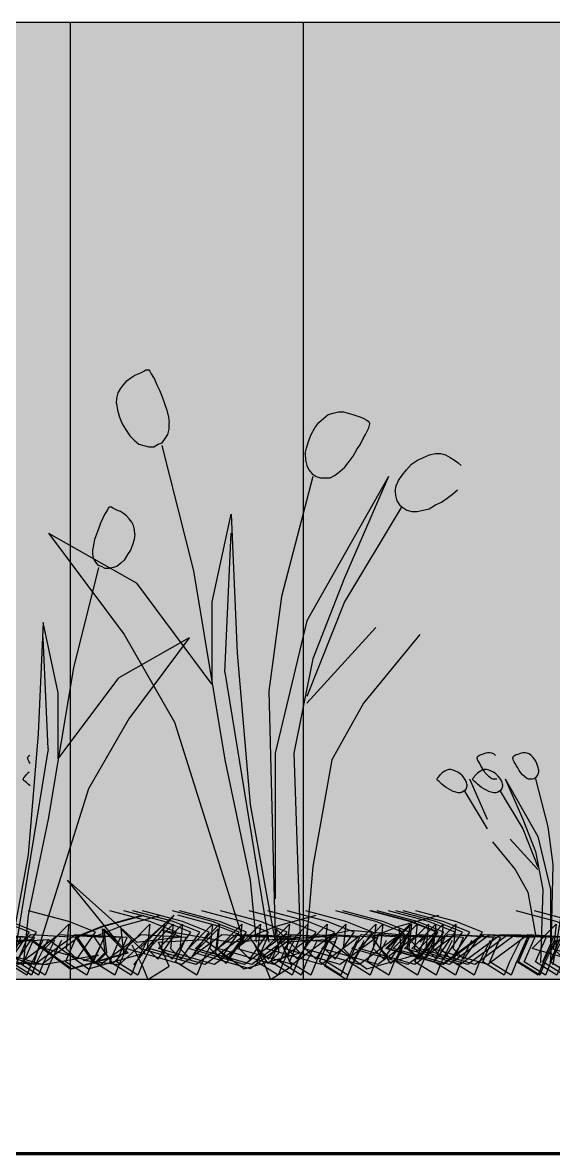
# Model space of a CAD drawing. Header units: metres. Extents: x -109 to 591, y -5 to 592.
# Drawn here: x 566.97 to 567.275, y 6.575 to 7.225 of the extents above; entities that cross this region are included whole.
import ezdxf

# ---------------------------------------------------------------- set-up
doc = ezdxf.new("R2010")
doc.units = ezdxf.units.M
doc.header["$LTSCALE"] = 0.03
doc.layers.add('Areas verdes', color=74, linetype='Continuous')
for name, color, linetype, lineweight in [('HATCH SECCION', 8, 'Continuous', 5), ('Muro', 7, 'Continuous', 70), ('Muro bajo', 7, 'Continuous', 30)]:
    doc.layers.add(name, color=color, linetype=linetype, lineweight=lineweight)

msp = doc.modelspace()

# ---------------------------------------------------------------- hatches: boundary and pattern name
at = {"layer": 'HATCH SECCION'}
msp.add_hatch(color=31, dxfattribs=at).paths.add_polyline_path([(569.39424, 6.67491), (569.39424, 7.22491), (566.84561, 7.22491), (566.84561, 6.67491)])

# ---------------------------------------------------------------- linework, layer by layer
for p, q in [((566.99694, 7.22491), (566.99694, 6.67491)), ((567.13108, 7.22491), (567.13108, 6.67491))]:
    msp.add_line(p, q)
at = {"layer": 'Areas verdes', "color": 6, "linetype": 'Continuous'}
for p, q in [((567.02975, 7.01911), (567.03192, 7.02066)), ((567.03192, 7.02066), (567.0341, 7.02221)), ((567.0341, 7.02221), (567.03619, 7.02299)), ((567.03619, 7.02299), (567.03798, 7.02377)), ((567.03798, 7.02377), (567.03945, 7.02454)), ((567.03945, 7.02454), (567.04054, 7.02532)), ((567.04054, 7.02532), (567.04147, 7.02532)), ((567.04147, 7.02532), (567.04217, 7.02532)), ((567.04217, 7.02532), (567.04287, 7.02454)), ((567.04287, 7.02454), (567.04364, 7.02299)), ((567.04364, 7.02299), (567.04449, 7.02144)), ((567.04449, 7.02144), (567.0455, 7.01989)), ((567.02455, 7.01213), (567.02595, 7.01445)), ((567.02595, 7.01445), (567.02766, 7.01678)), ((567.02766, 7.01678), (567.02975, 7.01911)), ((567.0455, 7.01989), (567.04682, 7.01678)), ((567.04682, 7.01678), (567.04837, 7.01368)), ((567.04837, 7.01368), (567.04985, 7.0098)), ((567.0237, 7.00592), (567.02385, 7.00902)), ((567.02385, 7.00902), (567.02455, 7.01213)), ((567.04985, 7.0098), (567.05132, 7.00592)), ((567.0237, 7.00592), (567.02424, 7.00204)), ((567.02424, 7.00204), (567.02533, 6.99816)), ((567.05132, 7.00592), (567.05256, 7.00204)), ((567.05256, 7.00204), (567.0535, 6.99816)), ((567.14831, 7.00049), (567.15126, 7.00126)), ((567.15126, 7.00126), (567.15413, 7.00126)), ((567.15413, 7.00126), (567.15693, 7.00049)), ((567.02533, 6.99816), (567.02688, 6.99428)), ((567.02688, 6.99428), (567.0289, 6.99118)), ((567.0535, 6.99816), (567.05396, 6.99506)), ((567.05388, 6.99118), (567.05396, 6.99506)), ((567.13768, 6.99195), (567.14009, 6.99506)), ((567.14009, 6.99506), (567.14265, 6.99738)), ((567.14265, 6.99738), (567.14544, 6.99971)), ((567.14544, 6.99971), (567.14831, 7.00049)), ((567.15693, 7.00049), (567.15956, 6.99971)), ((567.15956, 6.99971), (567.16197, 6.99894)), ((567.16197, 6.99894), (567.16414, 6.99816)), ((567.16414, 6.99816), (567.16593, 6.99738)), ((567.16593, 6.99738), (567.16732, 6.99661)), ((567.16732, 6.99661), (567.16841, 6.99583)), ((567.16841, 6.99583), (567.16903, 6.99506)), ((567.16903, 6.99506), (567.16926, 6.99428)), ((567.16919, 6.99351), (567.16926, 6.99428)), ((567.0289, 6.99118), (567.03123, 6.9873)), ((567.05171, 6.98575), (567.05311, 6.98807)), ((567.05311, 6.98807), (567.05388, 6.99118)), ((567.13404, 6.98419), (567.13567, 6.98807)), ((567.13567, 6.98807), (567.13768, 6.99195)), ((567.16554, 6.98575), (567.16694, 6.98807)), ((567.16694, 6.98807), (567.16802, 6.9904)), ((567.16802, 6.9904), (567.1688, 6.99195)), ((567.1688, 6.99195), (567.16919, 6.99351)), ((567.03123, 6.9873), (567.03379, 6.98497)), ((567.03379, 6.98497), (567.0365, 6.98264)), ((567.0365, 6.98264), (567.03937, 6.98187)), ((567.03937, 6.98187), (567.04224, 6.98109)), ((567.04224, 6.98109), (567.04504, 6.98109)), ((567.04504, 6.98109), (567.0476, 6.98264)), ((567.0476, 6.98264), (567.04985, 6.98342)), ((567.04985, 6.98342), (567.05171, 6.98575)), ((567.13287, 6.98031), (567.13404, 6.98419)), ((567.16197, 6.97954), (567.16391, 6.98264)), ((567.16391, 6.98264), (567.16554, 6.98575)), ((567.13225, 6.97721), (567.13287, 6.98031)), ((567.13225, 6.97721), (567.13233, 6.97333)), ((567.15747, 6.97256), (567.1598, 6.97566)), ((567.1598, 6.97566), (567.16197, 6.97954)), ((567.19673, 6.97333), (567.20014, 6.97488)), ((567.20014, 6.97488), (567.20364, 6.97643)), ((567.20364, 6.97643), (567.20697, 6.97721)), ((567.20697, 6.97721), (567.21008, 6.97721)), ((567.21008, 6.97721), (567.21295, 6.97643)), ((567.21295, 6.97643), (567.21559, 6.97488)), ((567.21559, 6.97488), (567.21799, 6.97333)), ((567.13233, 6.97333), (567.13303, 6.97023)), ((567.13303, 6.97023), (567.13435, 6.9679)), ((567.15227, 6.96712), (567.15499, 6.96945)), ((567.15499, 6.96945), (567.15747, 6.97256)), ((567.19045, 6.9679), (567.19339, 6.971)), ((567.19339, 6.971), (567.19673, 6.97333)), ((567.21799, 6.97333), (567.22009, 6.97178)), ((567.22187, 6.97023), (567.22009, 6.97178)), ((567.13435, 6.9679), (567.13621, 6.96557)), ((567.13621, 6.96557), (567.13846, 6.96402)), ((567.13846, 6.96402), (567.14102, 6.96324)), ((567.14102, 6.96324), (567.14373, 6.96324)), ((567.14373, 6.96324), (567.14661, 6.96324)), ((567.14661, 6.96324), (567.14948, 6.9648)), ((567.14948, 6.9648), (567.15227, 6.96712)), ((567.18447, 6.95859), (567.18579, 6.96169)), ((567.18579, 6.96169), (567.18788, 6.9648)), ((567.18788, 6.9648), (567.19045, 6.9679)), ((567.18385, 6.95549), (567.18447, 6.95859)), ((567.18385, 6.95549), (567.18408, 6.95316)), ((567.21698, 6.95393), (567.21978, 6.95626)), ((567.18408, 6.95316), (567.18486, 6.95005)), ((567.18486, 6.95005), (567.18633, 6.94773)), ((567.20705, 6.94773), (567.21054, 6.94928)), ((567.21054, 6.94928), (567.21388, 6.95161)), ((567.21388, 6.95161), (567.21698, 6.95393)), ((567.01673, 6.94206), (567.01568, 6.93958)), ((567.01754, 6.9433), (567.01673, 6.94206)), ((567.01822, 6.94454), (567.01754, 6.9433)), ((567.01884, 6.94579), (567.01822, 6.94454)), ((567.0194, 6.94641), (567.01884, 6.94579)), ((567.01996, 6.94641), (567.0194, 6.94641)), ((567.02071, 6.94641), (567.01996, 6.94641)), ((567.02157, 6.94579), (567.02071, 6.94641)), ((567.02275, 6.94516), (567.02157, 6.94579)), ((567.02418, 6.94454), (567.02275, 6.94516)), ((567.02586, 6.94392), (567.02418, 6.94454)), ((567.0276, 6.94268), (567.02586, 6.94392)), ((567.02933, 6.94144), (567.0276, 6.94268)), ((567.18633, 6.94773), (567.18827, 6.94617)), ((567.18827, 6.94617), (567.19068, 6.94462)), ((567.19068, 6.94462), (567.19347, 6.94385)), ((567.19347, 6.94385), (567.19658, 6.94385)), ((567.19658, 6.94385), (567.19999, 6.94462)), ((567.19999, 6.94462), (567.20348, 6.9454)), ((567.20348, 6.9454), (567.20705, 6.94773)), ((567.01444, 6.93709), (567.01326, 6.93399)), ((567.01568, 6.93958), (567.01444, 6.93709)), ((567.03101, 6.93958), (567.02933, 6.94144)), ((567.03238, 6.93772), (567.03101, 6.93958)), ((567.03349, 6.93585), (567.03238, 6.93772)), ((567.03405, 6.93337), (567.03349, 6.93585)), ((567.01208, 6.93089), (567.01108, 6.92778)), ((567.01326, 6.93399), (567.01208, 6.93089)), ((567.03418, 6.93089), (567.03374, 6.92778)), ((567.03418, 6.93089), (567.03405, 6.93337)), ((567.01034, 6.92468), (567.00997, 6.9222)), ((567.01108, 6.92778), (567.01034, 6.92468)), ((567.03287, 6.92468), (567.03163, 6.92158)), ((567.03374, 6.92778), (567.03287, 6.92468)), ((567.01003, 6.91909), (567.00997, 6.9222)), ((567.01065, 6.91661), (567.01003, 6.91909)), ((567.01177, 6.91475), (567.01065, 6.91661)), ((567.03002, 6.91909), (567.02815, 6.91599)), ((567.03163, 6.92158), (567.03002, 6.91909)), ((567.01326, 6.91289), (567.01177, 6.91475)), ((567.01506, 6.91227), (567.01326, 6.91289)), ((567.01711, 6.91102), (567.01506, 6.91227)), ((567.01934, 6.91102), (567.01711, 6.91102)), ((567.02164, 6.91164), (567.01934, 6.91102)), ((567.02393, 6.91227), (567.02164, 6.91164)), ((567.02611, 6.91413), (567.02393, 6.91227)), ((567.02815, 6.91599), (567.02611, 6.91413)), ((566.97262, 6.8027), (566.97253, 6.80239)), ((566.97256, 6.80208), (566.97253, 6.80239)), ((566.97272, 6.80146), (566.97256, 6.80208)), ((566.97287, 6.80302), (566.97262, 6.8027)), ((566.97303, 6.80084), (566.97272, 6.80146)), ((566.97331, 6.80333), (566.97287, 6.80302)), ((566.97346, 6.79991), (566.97303, 6.80084)), ((566.97387, 6.80364), (566.97331, 6.80333)), ((566.97402, 6.79898), (566.97346, 6.79991)), ((567.23114, 6.8027), (567.23105, 6.80239)), ((567.23108, 6.80208), (567.23105, 6.80239)), ((567.23123, 6.80146), (567.23108, 6.80208)), ((567.23139, 6.80302), (567.23114, 6.8027)), ((567.23154, 6.80084), (567.23123, 6.80146)), ((567.23182, 6.80333), (567.23139, 6.80302)), ((567.23198, 6.79991), (567.23154, 6.80084)), ((567.23238, 6.80364), (567.23182, 6.80333)), ((567.23254, 6.79898), (567.23198, 6.79991)), ((567.2331, 6.80395), (567.23238, 6.80364)), ((567.23397, 6.80426), (567.2331, 6.80395)), ((567.23493, 6.80457), (567.23397, 6.80426)), ((567.23598, 6.80488), (567.23493, 6.80457)), ((567.2371, 6.80519), (567.23598, 6.80488)), ((567.23825, 6.80519), (567.2371, 6.80519)), ((567.23943, 6.80488), (567.23825, 6.80519)), ((567.24058, 6.80457), (567.23943, 6.80488)), ((567.24169, 6.80364), (567.24058, 6.80457)), ((567.25161, 6.8027), (567.25152, 6.80239)), ((567.25155, 6.80208), (567.25152, 6.80239)), ((567.25171, 6.80146), (567.25155, 6.80208)), ((567.25186, 6.80302), (567.25161, 6.8027)), ((567.25202, 6.80084), (567.25171, 6.80146)), ((567.2523, 6.80333), (567.25186, 6.80302)), ((567.25245, 6.79991), (567.25202, 6.80084)), ((567.25285, 6.80364), (567.2523, 6.80333)), ((567.25301, 6.79898), (567.25245, 6.79991)), ((567.25357, 6.80395), (567.25285, 6.80364)), ((567.25444, 6.80426), (567.25357, 6.80395)), ((567.2554, 6.80457), (567.25444, 6.80426)), ((567.25645, 6.80488), (567.2554, 6.80457)), ((567.25757, 6.80519), (567.25645, 6.80488)), ((567.25872, 6.80519), (567.25757, 6.80519)), ((567.2599, 6.80488), (567.25872, 6.80519)), ((567.26105, 6.80457), (567.2599, 6.80488)), ((567.26217, 6.80364), (567.26105, 6.80457)), ((567.26319, 6.8027), (567.26217, 6.80364)), ((567.26415, 6.80146), (567.26319, 6.8027)), ((567.26496, 6.79991), (567.26415, 6.80146)), ((567.26561, 6.79836), (567.26496, 6.79991)), ((566.97131, 6.79184), (566.97196, 6.79277)), ((566.97196, 6.79277), (566.97267, 6.79339)), ((566.97351, 6.79401), (566.97267, 6.79339)), ((567.20935, 6.79184), (567.21001, 6.79277)), ((567.21001, 6.79277), (567.21072, 6.79339)), ((567.21156, 6.79401), (567.21072, 6.79339)), ((567.21252, 6.79464), (567.21156, 6.79401)), ((567.21357, 6.79526), (567.21252, 6.79464)), ((567.21472, 6.79557), (567.21357, 6.79526)), ((567.21596, 6.79557), (567.21472, 6.79557)), ((567.2173, 6.79526), (567.21596, 6.79557)), ((567.2187, 6.79464), (567.2173, 6.79526)), ((567.22006, 6.79401), (567.2187, 6.79464)), ((567.2214, 6.79308), (567.22006, 6.79401)), ((567.22258, 6.79184), (567.2214, 6.79308)), ((567.22982, 6.79184), (567.23048, 6.79277)), ((567.23048, 6.79277), (567.23119, 6.79339)), ((567.23203, 6.79401), (567.23119, 6.79339)), ((567.23299, 6.79464), (567.23203, 6.79401)), ((567.23319, 6.79774), (567.23254, 6.79898)), ((567.23405, 6.79526), (567.23299, 6.79464)), ((567.23397, 6.7965), (567.23319, 6.79774)), ((567.23483, 6.79495), (567.23397, 6.7965)), ((567.23519, 6.79557), (567.23405, 6.79526)), ((567.23577, 6.7937), (567.23483, 6.79495)), ((567.23644, 6.79557), (567.23519, 6.79557)), ((567.23676, 6.79246), (567.23577, 6.7937)), ((567.23777, 6.79526), (567.23644, 6.79557)), ((567.23917, 6.79464), (567.23777, 6.79526)), ((567.24053, 6.79401), (567.23917, 6.79464)), ((567.24187, 6.79308), (567.24053, 6.79401)), ((567.24305, 6.79184), (567.24187, 6.79308)), ((567.25366, 6.79774), (567.25301, 6.79898)), ((567.25444, 6.7965), (567.25366, 6.79774)), ((567.25531, 6.79495), (567.25444, 6.7965)), ((567.25624, 6.7937), (567.25531, 6.79495)), ((567.25723, 6.79246), (567.25624, 6.7937)), ((567.26601, 6.79277), (567.26549, 6.79184)), ((567.26608, 6.79681), (567.26561, 6.79836)), ((567.26629, 6.79401), (567.26601, 6.79277)), ((567.26632, 6.79557), (567.26608, 6.79681)), ((567.26632, 6.79557), (567.26629, 6.79401)), ((566.97, 6.78998), (566.97013, 6.79029)), ((566.97004, 6.78967), (566.97, 6.78998)), ((566.97022, 6.78936), (566.97004, 6.78967)), ((566.97013, 6.79029), (566.97041, 6.79091)), ((566.97056, 6.78905), (566.97022, 6.78936)), ((566.97041, 6.79091), (566.97081, 6.79122)), ((566.97109, 6.78874), (566.97056, 6.78905)), ((566.97081, 6.79122), (566.97131, 6.79184)), ((566.97184, 6.78812), (566.97109, 6.78874)), ((566.9728, 6.78719), (566.97184, 6.78812)), ((566.97392, 6.78626), (566.9728, 6.78719)), ((567.20805, 6.78998), (567.20817, 6.79029)), ((567.20808, 6.78967), (567.20805, 6.78998)), ((567.20827, 6.78936), (567.20808, 6.78967)), ((567.20817, 6.79029), (567.20845, 6.79091)), ((567.20861, 6.78905), (567.20827, 6.78936)), ((567.20845, 6.79091), (567.20886, 6.79122)), ((567.20914, 6.78874), (567.20861, 6.78905)), ((567.20886, 6.79122), (567.20935, 6.79184)), ((567.20988, 6.78812), (567.20914, 6.78874)), ((567.21084, 6.78719), (567.20988, 6.78812)), ((567.21196, 6.78626), (567.21084, 6.78719)), ((567.2132, 6.78532), (567.21196, 6.78626)), ((567.2236, 6.7906), (567.22258, 6.79184)), ((567.22444, 6.78936), (567.2236, 6.7906)), ((567.22496, 6.78812), (567.22444, 6.78936)), ((567.22521, 6.78688), (567.22496, 6.78812)), ((567.22521, 6.78688), (567.22512, 6.78595)), ((567.22852, 6.78998), (567.22865, 6.79029)), ((567.22855, 6.78967), (567.22852, 6.78998)), ((567.22874, 6.78936), (567.22855, 6.78967)), ((567.22865, 6.79029), (567.22892, 6.79091)), ((567.22908, 6.78905), (567.22874, 6.78936)), ((567.22892, 6.79091), (567.22933, 6.79122)), ((567.22961, 6.78874), (567.22908, 6.78905)), ((567.22933, 6.79122), (567.22982, 6.79184)), ((567.23035, 6.78812), (567.22961, 6.78874)), ((567.23131, 6.78719), (567.23035, 6.78812)), ((567.23243, 6.78626), (567.23131, 6.78719)), ((567.23367, 6.78532), (567.23243, 6.78626)), ((567.23785, 6.79153), (567.23676, 6.79246)), ((567.23896, 6.7906), (567.23785, 6.79153)), ((567.24011, 6.78998), (567.23896, 6.7906)), ((567.24126, 6.78998), (567.24011, 6.78998)), ((567.24235, 6.78998), (567.24126, 6.78998)), ((567.24407, 6.7906), (567.24305, 6.79184)), ((567.24491, 6.78936), (567.24407, 6.7906)), ((567.24544, 6.78812), (567.24491, 6.78936)), ((567.24568, 6.78688), (567.24544, 6.78812)), ((567.24568, 6.78688), (567.24559, 6.78595)), ((567.25832, 6.79153), (567.25723, 6.79246)), ((567.25943, 6.7906), (567.25832, 6.79153)), ((567.26058, 6.78998), (567.25943, 6.7906)), ((567.26173, 6.78998), (567.26058, 6.78998)), ((567.26282, 6.78998), (567.26173, 6.78998)), ((567.26384, 6.79029), (567.26282, 6.78998)), ((567.26474, 6.79091), (567.26384, 6.79029)), ((567.26549, 6.79184), (567.26474, 6.79091)), ((567.21454, 6.78439), (567.2132, 6.78532)), ((567.21593, 6.78377), (567.21454, 6.78439)), ((567.21736, 6.78284), (567.21593, 6.78377)), ((567.21876, 6.78253), (567.21736, 6.78284)), ((567.22012, 6.78222), (567.21876, 6.78253)), ((567.22136, 6.78222), (567.22012, 6.78222)), ((567.22248, 6.78253), (567.22136, 6.78222)), ((567.22344, 6.78315), (567.22248, 6.78253)), ((567.22422, 6.78377), (567.22344, 6.78315)), ((567.22481, 6.7847), (567.22422, 6.78377)), ((567.22512, 6.78595), (567.22481, 6.7847)), ((567.23501, 6.78439), (567.23367, 6.78532)), ((567.2364, 6.78377), (567.23501, 6.78439)), ((567.23783, 6.78284), (567.2364, 6.78377)), ((567.23923, 6.78253), (567.23783, 6.78284)), ((567.24059, 6.78222), (567.23923, 6.78253)), ((567.24184, 6.78222), (567.24059, 6.78222)), ((567.24295, 6.78253), (567.24184, 6.78222)), ((567.24392, 6.78315), (567.24295, 6.78253)), ((567.24469, 6.78377), (567.24392, 6.78315)), ((567.24528, 6.7847), (567.24469, 6.78377)), ((567.24559, 6.78595), (567.24528, 6.7847))]:
    msp.add_line(p, q, dxfattribs=at)
at = {"layer": 'Areas verdes', "linetype": 'Continuous'}
for p, q in [((567.04969, 6.98187), (567.06785, 6.90971)), ((567.1366, 6.96402), (567.11852, 6.89496)), ((567.18005, 6.96402), (567.13303, 6.881)), ((567.18005, 6.96402), (567.15475, 6.90583)), ((567.07871, 6.89186), (567.08958, 6.94229)), ((567.08958, 6.94229), (567.09314, 6.86237)), ((567.18734, 6.94617), (567.15475, 6.89186)), ((566.98452, 6.93143), (567.03526, 6.90272)), ((566.98452, 6.93143), (567.02797, 6.87324)), ((567.08593, 6.85151), (567.08958, 6.93143)), ((567.01338, 6.91164), (566.99886, 6.85392)), ((567.06785, 6.90971), (567.08593, 6.80108)), ((567.15475, 6.90583), (567.1366, 6.85927)), ((567.07871, 6.84453), (567.03526, 6.90272)), ((567.07871, 6.84453), (567.07871, 6.89186)), ((567.11852, 6.89496), (567.1113, 6.84065)), ((567.15475, 6.89186), (567.13303, 6.83754)), ((566.98148, 6.87999), (566.97862, 6.81605)), ((566.99017, 6.83964), (566.98148, 6.87999)), ((567.13303, 6.881), (567.11487, 6.80496)), ((567.13303, 6.83367), (567.17283, 6.87712)), ((566.98439, 6.80736), (566.98148, 6.8713)), ((567.06552, 6.8713), (567.02493, 6.84833)), ((567.02797, 6.87324), (567.05699, 6.8228)), ((567.06552, 6.8713), (567.03076, 6.82474)), ((567.1982, 6.87324), (567.16562, 6.83367)), ((567.09314, 6.86237), (567.10044, 6.77547)), ((567.1366, 6.85927), (567.12573, 6.80496)), ((566.99886, 6.85392), (566.98439, 6.76701)), ((567.08593, 6.85151), (567.1113, 6.69633)), ((566.99017, 6.80177), (567.02493, 6.84833)), ((566.99017, 6.80177), (566.99017, 6.83964)), ((567.1113, 6.84065), (567.11487, 6.69943)), ((567.16562, 6.83367), (567.14746, 6.80108)), ((567.03076, 6.82474), (567.00755, 6.78439)), ((567.05699, 6.8228), (567.09679, 6.69633)), ((566.97862, 6.81605), (566.97278, 6.74653)), ((566.98439, 6.80736), (566.96409, 6.68321)), ((567.08593, 6.80108), (567.10044, 6.73202)), ((567.11487, 6.80496), (567.11487, 6.72116)), ((567.12573, 6.80496), (567.12938, 6.69943)), ((567.14746, 6.80108), (567.1366, 6.73978)), ((567.22673, 6.79029), (567.23685, 6.76701)), ((567.24721, 6.79029), (567.25732, 6.76701)), ((567.24721, 6.79029), (567.26601, 6.75708)), ((567.26459, 6.79029), (567.27182, 6.76267)), ((567.00755, 6.78439), (566.9757, 6.68321)), ((567.22382, 6.78315), (567.23685, 6.76143)), ((567.24429, 6.78315), (567.25732, 6.76143)), ((567.10044, 6.77547), (567.11487, 6.69633)), ((566.98439, 6.76701), (566.97278, 6.71177)), ((567.25732, 6.76701), (567.26459, 6.74839)), ((567.25732, 6.76143), (567.26601, 6.7397)), ((567.27182, 6.76267), (567.2747, 6.74094)), ((567.23994, 6.75398), (567.25298, 6.73815)), ((567.26601, 6.73815), (567.25009, 6.75553)), ((567.26601, 6.75708), (567.27328, 6.72666)), ((567.26459, 6.74839), (567.26893, 6.72666)), ((566.97278, 6.74653), (566.96124, 6.68321)), ((567.2747, 6.74094), (567.27328, 6.68445)), ((567.28485, 6.74529), (567.2747, 6.68321)), ((567.1366, 6.73978), (567.13303, 6.69943)), ((567.25298, 6.73815), (567.26024, 6.72511)), ((566.99538, 6.73202), (567.03526, 6.69633)), ((567.0244, 6.69633), (566.99538, 6.73202)), ((567.10044, 6.73202), (567.10401, 6.69633)), ((567.26024, 6.72511), (567.26459, 6.70059)), ((567.26893, 6.72666), (567.26747, 6.68445)), ((567.27328, 6.72666), (567.27328, 6.69314)), ((566.97278, 6.71177), (566.96993, 6.68321)), ((567.05683, 6.71177), (567.02493, 6.68321)), ((567.03362, 6.68321), (567.05683, 6.71177)), ((567.04969, 6.70331), (567.08958, 6.69633)), ((567.06056, 6.69943), (567.04969, 6.70331)), ((567.14024, 6.69943), (567.15832, 6.70331)), ((567.15832, 6.70331), (567.20177, 6.69943)), ((567.03526, 6.69633), (567.06056, 6.69943)), ((567.08593, 6.69633), (567.14024, 6.69943)), ((567.20177, 6.69943), (567.1982, 6.69633)), ((567.01338, 6.6888), (566.98148, 6.68321)), ((567.00469, 6.6857), (567.01338, 6.6888)), ((566.98439, 6.68321), (566.94094, 6.6857)), ((567.02493, 6.68321), (567.00469, 6.6857))]:
    msp.add_line(p, q, dxfattribs=at)
at = {"layer": 'Areas verdes'}
for points in [[(566.98125, 6.69737), (566.9751, 6.68509), (566.97203, 6.67741), (566.95974, 6.68509), (566.96588, 6.69891), (566.93976, 6.70044), (566.91671, 6.68355), (566.88444, 6.69276), (566.89827, 6.70658), (566.89674, 6.69276), (566.90288, 6.68662), (566.91364, 6.70198), (566.89827, 6.70812), (566.87522, 6.71426)], [(566.98395, 6.69737), (566.9778, 6.68509), (566.97473, 6.67741), (566.96244, 6.68509), (566.96858, 6.69891), (566.94246, 6.70044), (566.91941, 6.68355), (566.88714, 6.69276), (566.90097, 6.70658), (566.89943, 6.69276), (566.90558, 6.68662), (566.91634, 6.70198), (566.90097, 6.70812), (566.87792, 6.71426)], [(566.98802, 6.69737), (566.98187, 6.68509), (566.9788, 6.67741), (566.96651, 6.68509), (566.97266, 6.69891), (566.94653, 6.70044), (566.92348, 6.68355), (566.89121, 6.69276), (566.90504, 6.70658), (566.90351, 6.69276), (566.90965, 6.68662), (566.92041, 6.70198), (566.90504, 6.70812), (566.88199, 6.71426)], [(566.99192, 6.69737), (566.98577, 6.68509), (566.9827, 6.67741), (566.97041, 6.68509), (566.97655, 6.69891), (566.95043, 6.70044), (566.92738, 6.68355), (566.89511, 6.69276), (566.90894, 6.70658), (566.9074, 6.69276), (566.91355, 6.68662), (566.92431, 6.70198), (566.90894, 6.70812), (566.88589, 6.71426)], [(567.01583, 6.69737), (567.00969, 6.68509), (567.00661, 6.67741), (566.99432, 6.68509), (567.00047, 6.69891), (566.97434, 6.70044), (566.95129, 6.68355), (566.91902, 6.69276), (566.93285, 6.70658), (566.93132, 6.69276), (566.93746, 6.68662), (566.94822, 6.70198), (566.93285, 6.70812), (566.9098, 6.71426)], [(567.03189, 6.69737), (567.02574, 6.68509), (567.02267, 6.67741), (567.01038, 6.68509), (567.01652, 6.69891), (566.9904, 6.70044), (566.96735, 6.68355), (566.93508, 6.69276), (566.94891, 6.70658), (566.94738, 6.69276), (566.95352, 6.68662), (566.96428, 6.70198), (566.94891, 6.70812), (566.92586, 6.71426)], [(566.93243, 6.69487), (566.93858, 6.68258), (566.94165, 6.67491), (566.95395, 6.68258), (566.9478, 6.6964), (566.97392, 6.69794), (566.99697, 6.68105), (567.02924, 6.69026), (567.01541, 6.70408), (567.01695, 6.69026), (567.0108, 6.68412), (567.00005, 6.69947), (567.01541, 6.70561), (567.03846, 6.71175)], [(566.93346, 6.69487), (566.93961, 6.68258), (566.94268, 6.67491), (566.95498, 6.68258), (566.94883, 6.6964), (566.97495, 6.69794), (566.998, 6.68105), (567.03027, 6.69026), (567.01644, 6.70408), (567.01798, 6.69026), (567.01183, 6.68412), (567.00108, 6.69947), (567.01644, 6.70561), (567.03949, 6.71175)], [(567.04128, 6.69737), (567.03513, 6.68509), (567.03206, 6.67741), (567.01977, 6.68509), (567.02592, 6.69891), (566.99979, 6.70044), (566.97674, 6.68355), (566.94447, 6.69276), (566.9583, 6.70658), (566.95677, 6.69276), (566.96291, 6.68662), (566.97367, 6.70198), (566.9583, 6.70812), (566.93525, 6.71426)], [(567.04522, 6.69737), (567.03908, 6.68509), (567.036, 6.67741), (567.02371, 6.68509), (567.02986, 6.69891), (567.00373, 6.70044), (566.98068, 6.68355), (566.94841, 6.69276), (566.96224, 6.70658), (566.96071, 6.69276), (566.96685, 6.68662), (566.97761, 6.70198), (566.96224, 6.70812), (566.9392, 6.71426)], [(566.94309, 6.69487), (566.94924, 6.68258), (566.95231, 6.67491), (566.96461, 6.68258), (566.95846, 6.6964), (566.98458, 6.69794), (567.00763, 6.68105), (567.0399, 6.69026), (567.02607, 6.70408), (567.02761, 6.69026), (567.02146, 6.68412), (567.01071, 6.69947), (567.02607, 6.70561), (567.04912, 6.71175)], [(567.07915, 6.69737), (567.07301, 6.68509), (567.06993, 6.67741), (567.05764, 6.68509), (567.06379, 6.69891), (567.03766, 6.70044), (567.01462, 6.68355), (566.98235, 6.69276), (566.99618, 6.70658), (566.99464, 6.69276), (567.00079, 6.68662), (567.01154, 6.70198), (566.99618, 6.70812), (566.97313, 6.71426)], [(567.12581, 6.69737), (567.11966, 6.68509), (567.11659, 6.67741), (567.1043, 6.68509), (567.11044, 6.69891), (567.08432, 6.70044), (567.06127, 6.68355), (567.029, 6.69276), (567.04283, 6.70658), (567.0413, 6.69276), (567.04744, 6.68662), (567.0582, 6.70198), (567.04283, 6.70812), (567.01978, 6.71426)], [(567.13395, 6.69737), (567.12781, 6.68509), (567.12473, 6.67741), (567.11244, 6.68509), (567.11859, 6.69891), (567.09247, 6.70044), (567.06942, 6.68355), (567.03715, 6.69276), (567.05098, 6.70658), (567.04944, 6.69276), (567.05559, 6.68662), (567.06634, 6.70198), (567.05098, 6.70812), (567.02793, 6.71426)], [(567.03251, 6.69487), (567.03866, 6.68258), (567.04173, 6.67491), (567.05403, 6.68258), (567.04788, 6.6964), (567.074, 6.69794), (567.09705, 6.68105), (567.12932, 6.69026), (567.11549, 6.70408), (567.11703, 6.69026), (567.11088, 6.68412), (567.10012, 6.69947), (567.11549, 6.70561), (567.13854, 6.71175)], [(567.13914, 6.69737), (567.133, 6.68509), (567.12992, 6.67741), (567.11763, 6.68509), (567.12378, 6.69891), (567.09765, 6.70044), (567.0746, 6.68355), (567.04234, 6.69276), (567.05616, 6.70658), (567.05463, 6.69276), (567.06078, 6.68662), (567.07153, 6.70198), (567.05616, 6.70812), (567.03312, 6.71426)], [(567.14462, 6.69737), (567.13848, 6.68509), (567.1354, 6.67741), (567.12311, 6.68509), (567.12926, 6.69891), (567.10313, 6.70044), (567.08008, 6.68355), (567.04781, 6.69276), (567.06164, 6.70658), (567.06011, 6.69276), (567.06625, 6.68662), (567.07701, 6.70198), (567.06164, 6.70812), (567.03859, 6.71426)], [(567.16187, 6.69737), (567.15572, 6.68509), (567.15265, 6.67741), (567.14036, 6.68509), (567.1465, 6.69891), (567.12038, 6.70044), (567.09733, 6.68355), (567.06506, 6.69276), (567.07889, 6.70658), (567.07735, 6.69276), (567.0835, 6.68662), (567.09426, 6.70198), (567.07889, 6.70812), (567.05584, 6.71426)], [(567.16505, 6.69487), (567.1589, 6.68258), (567.15583, 6.67491), (567.14354, 6.68258), (567.14968, 6.6964), (567.12356, 6.69794), (567.10051, 6.68105), (567.06824, 6.69026), (567.08207, 6.70408), (567.08053, 6.69026), (567.08668, 6.68412), (567.09744, 6.69947), (567.08207, 6.70561), (567.05902, 6.71175)], [(567.16594, 6.69737), (567.15979, 6.68509), (567.15672, 6.67741), (567.14443, 6.68509), (567.15058, 6.69891), (567.12445, 6.70044), (567.1014, 6.68355), (567.06913, 6.69276), (567.08296, 6.70658), (567.08143, 6.69276), (567.08757, 6.68662), (567.09833, 6.70198), (567.08296, 6.70812), (567.05991, 6.71426)], [(567.17875, 6.69737), (567.1726, 6.68509), (567.16953, 6.67741), (567.15724, 6.68509), (567.16338, 6.69891), (567.13726, 6.70044), (567.11421, 6.68355), (567.08194, 6.69276), (567.09577, 6.70658), (567.09424, 6.69276), (567.10038, 6.68662), (567.11114, 6.70198), (567.09577, 6.70812), (567.07272, 6.71426)], [(567.18942, 6.69737), (567.18327, 6.68509), (567.1802, 6.67741), (567.1679, 6.68509), (567.17405, 6.69891), (567.14793, 6.70044), (567.12488, 6.68355), (567.09261, 6.69276), (567.10644, 6.70658), (567.1049, 6.69276), (567.11105, 6.68662), (567.12181, 6.70198), (567.10644, 6.70812), (567.08339, 6.71426)], [(567.20607, 6.69737), (567.19992, 6.68509), (567.19685, 6.67741), (567.18455, 6.68509), (567.1907, 6.69891), (567.16458, 6.70044), (567.14153, 6.68355), (567.10926, 6.69276), (567.12309, 6.70658), (567.12155, 6.69276), (567.1277, 6.68662), (567.13846, 6.70198), (567.12309, 6.70812), (567.10004, 6.71426)], [(567.10303, 6.69487), (567.10918, 6.68258), (567.11225, 6.67491), (567.12454, 6.68258), (567.1184, 6.6964), (567.14452, 6.69794), (567.16757, 6.68105), (567.19984, 6.69026), (567.18601, 6.70408), (567.18754, 6.69026), (567.1814, 6.68412), (567.17064, 6.69947), (567.18601, 6.70561), (567.20906, 6.71175)], [(567.21673, 6.69737), (567.21059, 6.68509), (567.20751, 6.67741), (567.19522, 6.68509), (567.20137, 6.69891), (567.17525, 6.70044), (567.1522, 6.68355), (567.11993, 6.69276), (567.13376, 6.70658), (567.13222, 6.69276), (567.13837, 6.68662), (567.14912, 6.70198), (567.13376, 6.70812), (567.11071, 6.71426)], [(567.22787, 6.69737), (567.22173, 6.68509), (567.21866, 6.67741), (567.20636, 6.68509), (567.21251, 6.69891), (567.18639, 6.70044), (567.16334, 6.68355), (567.13107, 6.69276), (567.1449, 6.70658), (567.14336, 6.69276), (567.14951, 6.68662), (567.16026, 6.70198), (567.1449, 6.70812), (567.12185, 6.71426)], [(567.23854, 6.69737), (567.2324, 6.68509), (567.22932, 6.67741), (567.21703, 6.68509), (567.22318, 6.69891), (567.19705, 6.70044), (567.174, 6.68355), (567.14173, 6.69276), (567.15556, 6.70658), (567.15403, 6.69276), (567.16017, 6.68662), (567.17093, 6.70198), (567.15556, 6.70812), (567.13252, 6.71426)], [(567.25579, 6.69737), (567.24964, 6.68509), (567.24657, 6.67741), (567.23428, 6.68509), (567.24042, 6.69891), (567.2143, 6.70044), (567.19125, 6.68355), (567.15898, 6.69276), (567.17281, 6.70658), (567.17127, 6.69276), (567.17742, 6.68662), (567.18818, 6.70198), (567.17281, 6.70812), (567.14976, 6.71426)], [(567.25986, 6.69737), (567.25372, 6.68509), (567.25064, 6.67741), (567.23835, 6.68509), (567.2445, 6.69891), (567.21837, 6.70044), (567.19532, 6.68355), (567.16305, 6.69276), (567.17688, 6.70658), (567.17535, 6.69276), (567.18149, 6.68662), (567.19225, 6.70198), (567.17688, 6.70812), (567.15383, 6.71426)], [(567.27541, 6.69737), (567.26926, 6.68509), (567.26619, 6.67741), (567.2539, 6.68509), (567.26005, 6.69891), (567.23392, 6.70044), (567.21087, 6.68355), (567.1786, 6.69276), (567.19243, 6.70658), (567.1909, 6.69276), (567.19704, 6.68662), (567.2078, 6.70198), (567.19243, 6.70812), (567.16938, 6.71426)], [(567.27634, 6.69737), (567.2702, 6.68509), (567.26713, 6.67741), (567.25483, 6.68509), (567.26098, 6.69891), (567.23486, 6.70044), (567.21181, 6.68355), (567.17954, 6.69276), (567.19337, 6.70658), (567.19183, 6.69276), (567.19798, 6.68662), (567.20873, 6.70198), (567.19337, 6.70812), (567.17032, 6.71426)], [(567.27961, 6.69737), (567.27347, 6.68509), (567.27039, 6.67741), (567.2581, 6.68509), (567.26425, 6.69891), (567.23812, 6.70044), (567.21508, 6.68355), (567.18281, 6.69276), (567.19664, 6.70658), (567.1951, 6.69276), (567.20125, 6.68662), (567.212, 6.70198), (567.19664, 6.70812), (567.17359, 6.71426)], [(567.28608, 6.69737), (567.27993, 6.68509), (567.27686, 6.67741), (567.26457, 6.68509), (567.27071, 6.69891), (567.24459, 6.70044), (567.22154, 6.68355), (567.18927, 6.69276), (567.2031, 6.70658), (567.20156, 6.69276), (567.20771, 6.68662), (567.21847, 6.70198), (567.2031, 6.70812), (567.18005, 6.71426)], [(567.29028, 6.69737), (567.28413, 6.68509), (567.28106, 6.67741), (567.26877, 6.68509), (567.27492, 6.69891), (567.24879, 6.70044), (567.22574, 6.68355), (567.19347, 6.69276), (567.2073, 6.70658), (567.20577, 6.69276), (567.21191, 6.68662), (567.22267, 6.70198), (567.2073, 6.70812), (567.18425, 6.71426)], [(567.29451, 6.69737), (567.28836, 6.68509), (567.28529, 6.67741), (567.273, 6.68509), (567.27914, 6.69891), (567.25302, 6.70044), (567.22997, 6.68355), (567.1977, 6.69276), (567.21153, 6.70658), (567.21, 6.69276), (567.21614, 6.68662), (567.2269, 6.70198), (567.21153, 6.70812), (567.18848, 6.71426)], [(567.30179, 6.69737), (567.29565, 6.68509), (567.29258, 6.67741), (567.28028, 6.68509), (567.28643, 6.69891), (567.26031, 6.70044), (567.23726, 6.68355), (567.20499, 6.69276), (567.21882, 6.70658), (567.21728, 6.69276), (567.22343, 6.68662), (567.23418, 6.70198), (567.21882, 6.70812), (567.19577, 6.71426)], [(567.35946, 6.69737), (567.35332, 6.68509), (567.35024, 6.67741), (567.33795, 6.68509), (567.3441, 6.69891), (567.31797, 6.70044), (567.29493, 6.68355), (567.26266, 6.69276), (567.27649, 6.70658), (567.27495, 6.69276), (567.2811, 6.68662), (567.29185, 6.70198), (567.27649, 6.70812), (567.25344, 6.71426)], [(567.37013, 6.69737), (567.36398, 6.68509), (567.36091, 6.67741), (567.34862, 6.68509), (567.35477, 6.69891), (567.32864, 6.70044), (567.30559, 6.68355), (567.27332, 6.69276), (567.28715, 6.70658), (567.28562, 6.69276), (567.29176, 6.68662), (567.30252, 6.70198), (567.28715, 6.70812), (567.2641, 6.71426)]]:
    msp.add_lwpolyline(points, dxfattribs=at)
at = {"layer": 'Muro'}
msp.add_line((564.30879, 6.57491), (576.75936, 6.57491), dxfattribs=at)
at = {"layer": 'Muro bajo'}
for p, q in [((569.39424, 7.22491), (566.84561, 7.22491)), ((576.75936, 6.67491), (564.30879, 6.67491))]:
    msp.add_line(p, q, dxfattribs=at)

doc.saveas('drawing.dxf')
